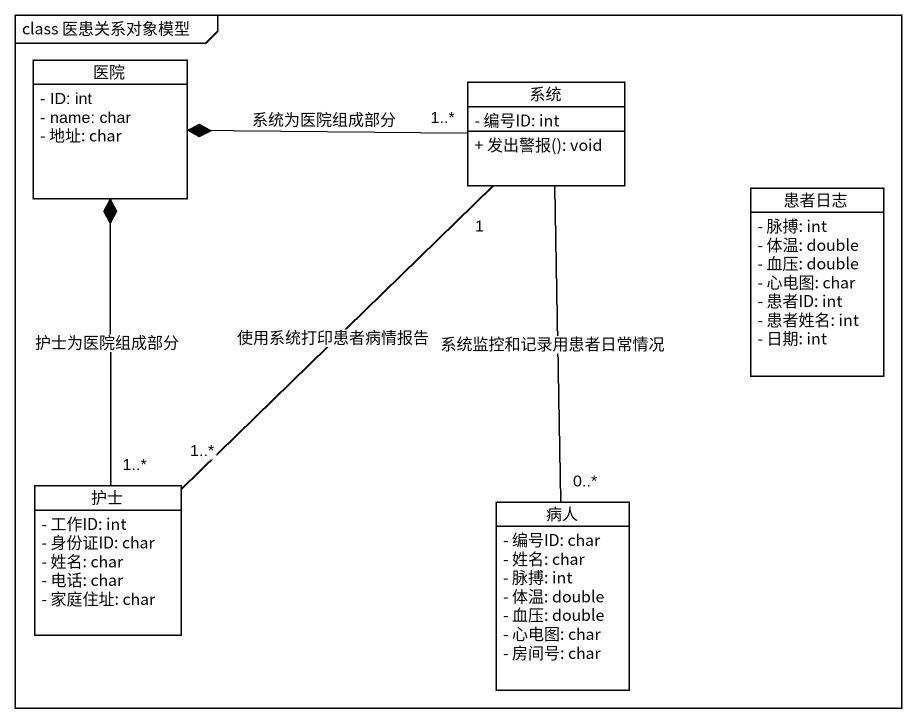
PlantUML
@startuml
mainframe class 医患关系对象模型
hide circle
hide empty members
skinparam classAttributeIconSize 0
class 医院 {
  - ID: int
  - name: char
  - 地址: char
}
class 系统 {
  - 编号ID: int
  + 发出警报(): void
}
class 患者日志 {
  - 脉搏: int
  - 体温: double
  - 血压: double
  - 心电图: char
  - 患者ID: int
  - 患者姓名: int
  - 日期: int
}
class 护士 {
  - 工作ID: int
  - 身份证ID: char
  - 姓名: char
  - 电话: char
  - 家庭住址: char
}
class 病人 {
  - 编号ID: char
  - 姓名: char
  - 脉搏: int
  - 体温: double
  - 血压: double
  - 心电图: char
  - 房间号: char
}
系统 "1..*" -left-* 医院 : 系统为医院组成部分
系统 -- "0..*" 病人 : 系统监控和记录用患者日常情况
护士 "1..*" -up-* 医院 : 护士为医院组成部分
护士 "1..*" -up- "1" 系统 : 使用系统打印患者病情报告
@enduml
